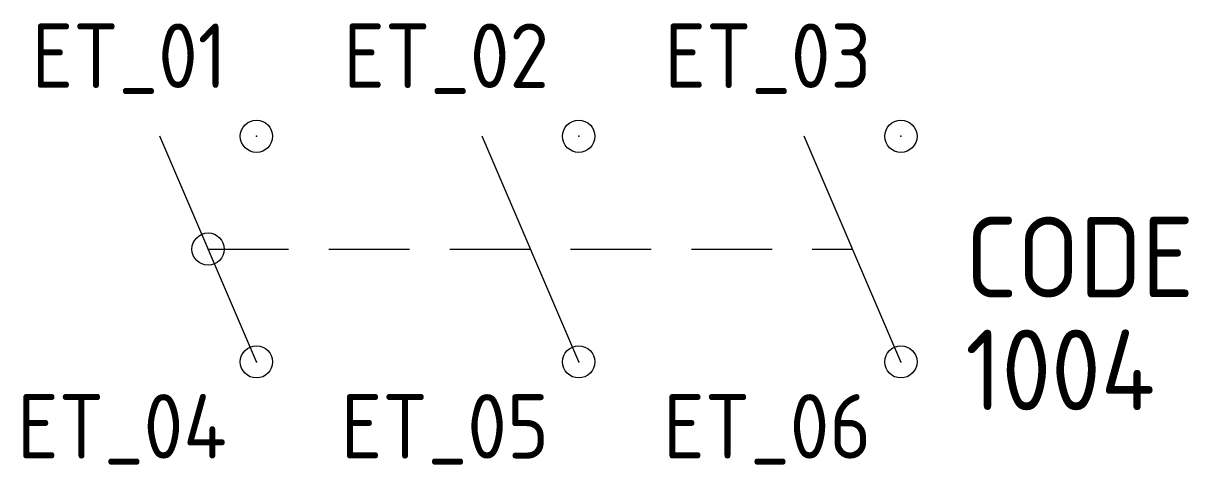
# Model space of a CAD drawing. Extents: x 62.8 to 98.9, y 310.8 to 324.5.
import ezdxf
from ezdxf.enums import TextEntityAlignment as Align

# ---------------------------------------------------------------- set-up
doc = ezdxf.new("R2010")
doc.units = 0
doc.header["$LTSCALE"] = 10
doc.header["$MEASUREMENT"] = 0
doc.header["$PDMODE"] = 32
doc.header["$PDSIZE"] = 1
doc.linetypes.add('DASHED2', pattern=[0.375, 0.25, -0.125])
doc.layers.get('0').update_dxf_attribs({"linetype": 'CONTINUOUS'})
for name, color, linetype in [('250', 54, 'CONTINUOUS'), ('A', 7, 'CONTINUOUS'), ('C', 7, 'CONTINUOUS'), ('TKST2', 2, 'CONTINUOUS'), ('TKST3', 1, 'CONTINUOUS')]:
    doc.layers.add(name, color=color, linetype=linetype)
doc.styles.get("Standard").update_dxf_attribs({"font": 'ISO8', "width": 1.2})

msp = doc.modelspace()

# ---------------------------------------------------------------- linework, layer by layer
for points in [[(70, 314), (67, 321)], [(80, 314), (77, 321)], [(90, 314), (87, 321)]]:
    msp.add_lwpolyline(points)
at = {"linetype": 'DASHED2'}
msp.add_lwpolyline([(68.5, 317.5), (88.5, 317.5)], dxfattribs=at)
at = {"layer": 'A', "color": 1}
msp.add_point((68.5, 317.5), dxfattribs=at)
at = {"layer": 'C', "color": 1}
msp.add_point((70, 321), dxfattribs=at)
at = {"layer": 'C', "color": 3}
msp.add_point((80, 321), dxfattribs=at)
at = {"layer": 'C', "color": 5}
msp.add_point((90, 321), dxfattribs=at)
at = {"layer": 'C', "color": 2}
msp.add_point((70, 314), dxfattribs=at)
at = {"layer": 'C', "color": 4}
msp.add_point((80, 314), dxfattribs=at)
at = {"layer": 'C', "color": 6}
msp.add_point((90, 314), dxfattribs=at)

# ---------------------------------------------------------------- texts
at = {"layer": '250'}
msp.add_attdef('1004', (92, 312.5), 'mat', height=2.5, dxfattribs=at)
at = {"layer": 'TKST2'}
for tag, p in [('ET_01', (69.08, 322.5)), ('ET_02', (79.08, 322.5)), ('ET_03', (89.08, 322.5))]:
    msp.add_attdef(tag, text='', height=2, dxfattribs=at).set_placement(p, align=Align.RIGHT)
for tag, p in [('ET_04', (69.08, 313)), ('ET_05', (79.08, 313)), ('ET_06', (89.08, 313))]:
    msp.add_attdef(tag, text='', height=2, dxfattribs=at).set_placement(p, align=Align.TOP_RIGHT)
at = {"layer": 'TKST3'}
msp.add_attdef('CODE', (92, 316), '-I', height=2.5, dxfattribs=at)

doc.saveas('drawing.dxf')
